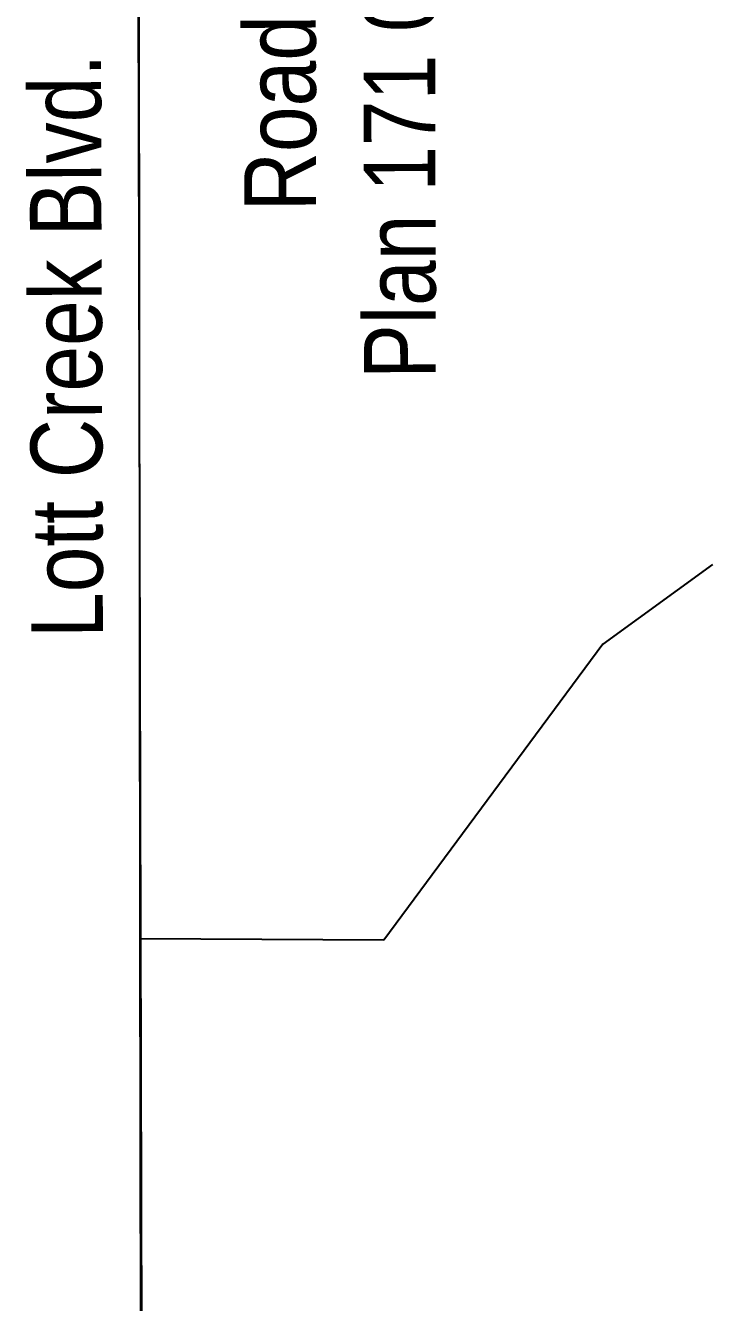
# Model space of a CAD drawing. Extents: x -19176 to -17597, y 5652440 to 5654285.
# Drawn here: x -18077.5 to -17981.7, y 5653086.4 to 5653264.6 of the extents above; entities that cross this region are included whole.
import ezdxf

# ---------------------------------------------------------------- set-up
doc = ezdxf.new("R2010")
doc.units = 0
doc.header["$LTSCALE"] = 5
for name, color, linetype in [('L-SEC', 7, 'Continuous'), ('L-TITLEDB', 4, 'Continuous'), ('L-TITLEDB-T', 4, 'Continuous')]:
    doc.layers.add(name, color=color, linetype=linetype)
doc.styles.add('80L', font='ARIALN.TTF', dxfattribs={"height": 10})

msp = doc.modelspace()

# ---------------------------------------------------------------- linework, layer by layer
at = {"layer": 'L-SEC'}
msp.add_line((-18060.961, 5652941.478), (-18061.925, 5653343.191), dxfattribs=at)
at = {"layer": 'L-TITLEDB'}
for p, q in [((-18061.777, 5653318.092), (-18061.578, 5653137.137)), ((-17981.667, 5653189.385), (-17996.985, 5653178.272)), ((-17981.667, 5653189.385), (-17996.985, 5653178.272)), ((-17996.985, 5653178.272), (-18027.545, 5653136.977)), ((-17996.985, 5653178.272), (-18027.545, 5653136.977)), ((-18027.545, 5653136.977), (-18061.578, 5653137.137)), ((-18061.578, 5653137.137), (-18061.294, 5652990.492)), ((-18027.545, 5653136.977), (-18061.578, 5653137.137))]:
    msp.add_line(p, q, dxfattribs=at)

# ---------------------------------------------------------------- texts
at = {"layer": 'L-TITLEDB-T', "char_height": 10, "attachment_point": 1, "style": '80L'}
for s, width, insert, rotation in [('\\pi24.602;Road\\P\\pi1.185;Plan 171 0878', 74.8666, (-18046.942, 5653214.067), 90.10417), ('\\pi0.45928;Lott Creek Blvd.', 80.62524, (-18076.725, 5653178.665), 90.19972)]:
    msp.add_mtext_dynamic_manual_height_columns(s, width=width, gutter_width=50, heights=[0], dxfattribs=dict(at, insert=insert, rotation=rotation))

doc.saveas('drawing.dxf')
